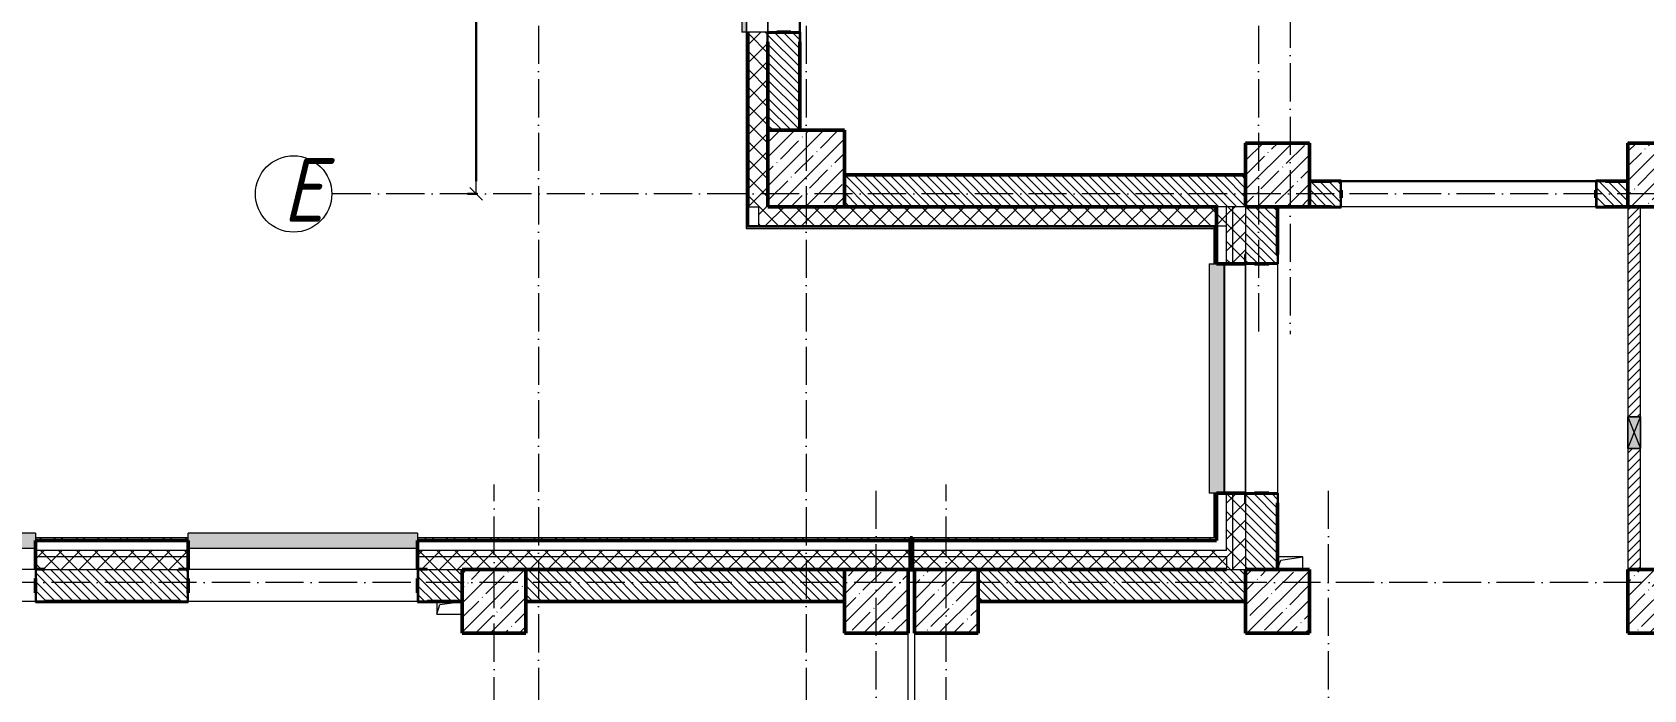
# Model space of a CAD drawing. Header units: millimetres. Extents: x -213536 to 1564669, y -45299 to 942238.
# Drawn here: x 609258 to 621908, y 580082 to 585245 of the extents above; entities that cross this region are included whole.
import ezdxf

# ---------------------------------------------------------------- set-up
doc = ezdxf.new("R2010")
doc.units = ezdxf.units.MM
doc.linetypes.add('50_200_ШТРИХ_1Т_ш5_п1_п1_', pattern=[700, 500, -100, 0, -100])
for name, color, linetype, lineweight in [('3.1) ЖБ окна 1.2 м', 102, 'Continuous', 30), ('8.1)', 2, 'Continuous', 50), ('8.2)', 3, 'Continuous', 50), ('8.3)', 5, 'Continuous', 50), ('8.4)', 6, 'Continuous', 50), ('A-____-____-DIMS', 7, 'Continuous', 9), ('A-DETL-GENF-OTLN', 7, 'Continuous', 9), ('A-FLOR-____-OTLN', 7, 'Continuous', 9), ('A-GENM-____-MCUT', 7, 'Continuous', 25), ('A-GENM-____-OTLN', 7, 'Continuous', 9), ('A-GENM-____-OTLN-1', 7, 'Continuous', 25), ('A-GLAZ-____-OTLN', 7, 'Continuous', 9), ('A-WALL-____-MCUT-2', 7, 'Continuous', 50), ('A-WALL-____-MCUT-3', 7, 'Continuous', 9), ('A-WALL-____-OTLN', 7, 'Continuous', 9), ('A-WALL-____-PATT-1', 7, 'Continuous', 9), ('A-WALL-FNSH-MCUT-1', 7, 'Continuous', 9), ('I-WALL-____-OTLN', 7, 'Continuous', 9), ('S-COLS-____-MCUT', 7, 'Continuous', 50), ('S-COLS-____-OTLN', 7, 'Continuous', 9), ('S-GRID-____-IDEN', 7, 'Continuous', 9), ('S-GRID-____-OTLN-1', 7, '50_200_ШТРИХ_1Т_ш5_п1_п1_', 9)]:
    doc.layers.add(name, color=color, linetype=linetype, lineweight=lineweight)
doc.layers.add('A-GLAZ-____-OTLN-1', color=7, linetype='Continuous', lineweight=9, true_color=0xc0c0c0)
doc.styles.add('ISOCPEUR_I', font='isocpeui.ttf', dxfattribs={"width": 0.9, "height": 2.5})
doc.styles.add('СПДС', font='isocpeur.ttf', dxfattribs={"width": 0.9})
doc.dimstyles.new('Размера А3', dxfattribs={"dimtxt": 200, "dimasz": 100, "dimexe": 70, "dimexo": 100, "dimgap": 20, "dimtad": 1, "dimdec": 0, "dimrnd": 10, "dimzin": 0, "dimdsep": 46, "dimtxsty": 'СПДС', "dimblk": 'ARROWHEAD_6', "dimcen": 1, "dimclrd": 256, "dimclre": 256, "dimclrt": 256, "dimazin": 0, "dimtfac": 1, "dimtdec": 0, "dimtmove": 2, "dimatfit": 3, "dimfxl": 1, "dimtolj": 1, "dimtzin": 0, "dimarcsym": 0})
pattern_1 = [(45, (544282.64, 571544.04), (-70.71068, 70.71068), []), (135, (544282.64, 571544.04), (-70.71068, -70.71068), [])]
pattern_2 = [(135, (544282.637, 571544.04), (-35.35534, -35.35534), [])]
pattern_3 = [(45, (544282.64, 571544.04), (-85.53659, 85.53659), []), (45, (544339.66, 571544.04), (-85.53659, 85.53659), [])]

# ---------------------------------------------------------------- blocks, each defined once
blk = doc.blocks.new('BSC_Колонна _Прямоугольная - 500х500-V18-АР1_План отверстий 2 этажа в осях 1-64_А-ГГ')
at = {"layer": 'S-COLS-____-OTLN'}
h = blk.add_hatch(dxfattribs=at)
h.set_pattern_fill('FP_47', color=256, style=0, pattern_type=2)
h.set_pattern_definition([(45, (-77750, -12581.04), (-114.04925, 114.04925), []), (45, (-77635.95, -12581.04), (-114.04925, 114.04925), [201.613, -40.323, 3.353, -36.97])])
h.paths.add_polyline_path([(-250, -250), (250, -250), (250, 250), (-250, 250)], flags=0)
at = {"layer": 'S-COLS-____-MCUT'}
for p, q in [((250, 250), (-250, 250)), ((-250, 250), (-250, -250)), ((250, -250), (250, 250)), ((-250, -250), (250, -250))]:
    blk.add_line(p, q, dxfattribs=at)
blk = doc.blocks.new('BSC_Колонна _Прямоугольная - 600х600-V79-АР1_План отверстий 2 этажа в осях 1-64_А-ГГ')
at = {"layer": 'S-COLS-____-OTLN'}
h = blk.add_hatch(dxfattribs=at)
h.set_pattern_fill('FP_108', color=256, style=0, pattern_type=2)
h.set_pattern_definition([(45, (-71050, -12631.04), (-114.04925, 114.04925), []), (45, (-70935.95, -12631.04), (-114.04925, 114.04925), [201.613, -40.323, 3.353, -36.97])])
h.paths.add_polyline_path([(-300, -300), (300, -300), (300, 300), (-300, 300)], flags=0)
at = {"layer": 'S-COLS-____-MCUT'}
for p, q in [((300, 300), (-300, 300)), ((-300, 300), (-300, -300)), ((300, -300), (300, 300)), ((-300, -300), (300, -300))]:
    blk.add_line(p, q, dxfattribs=at)
blk = doc.blocks.new('BSC_Колонна _Прямоугольная - 500х500-V98-АР1_План отверстий 2 этажа в осях 1-64_А-ГГ')
at = {"layer": 'S-COLS-____-OTLN'}
h = blk.add_hatch(dxfattribs=at)
h.set_pattern_fill('FP_127', color=256, style=0, pattern_type=2)
h.set_pattern_definition([(45, (-68600, -9231.04), (-114.04925, 114.04925), []), (45, (-68485.95, -9231.04), (-114.04925, 114.04925), [201.613, -40.323, 3.353, -36.97])])
h.paths.add_polyline_path([(-250, -250), (250, -250), (250, 250), (-250, 250)], flags=0)
at = {"layer": 'S-COLS-____-MCUT'}
for p, q in [((250, 250), (-250, 250)), ((-250, 250), (-250, -250)), ((250, -250), (250, 250)), ((-250, -250), (250, -250))]:
    blk.add_line(p, q, dxfattribs=at)
blk = doc.blocks.new('BSC_Колонна _Прямоугольная - 500х500-V114-АР1_План отверстий 2 этажа в осях 1-64_А-ГГ')
at = {"layer": 'S-COLS-____-OTLN'}
h = blk.add_hatch(dxfattribs=at)
h.set_pattern_fill('FP_143', color=256, style=0, pattern_type=2)
h.set_pattern_definition([(45, (-72150, -9231.04), (-114.04925, 114.04925), []), (45, (-72035.95, -9231.04), (-114.04925, 114.04925), [201.613, -40.323, 3.353, -36.97])])
h.paths.add_polyline_path([(-250, -250), (250, -250), (250, 250), (-250, 250)], flags=0)
at = {"layer": 'S-COLS-____-MCUT'}
for p, q in [((250, 250), (-250, 250)), ((-250, 250), (-250, -250)), ((250, -250), (250, 250)), ((-250, -250), (250, -250))]:
    blk.add_line(p, q, dxfattribs=at)
blk = doc.blocks.new('BSC_Колонна _Прямоугольная - 500х500-V115-АР1_План отверстий 2 этажа в осях 1-64_А-ГГ')
at = {"layer": 'S-COLS-____-OTLN'}
h = blk.add_hatch(dxfattribs=at)
h.set_pattern_fill('FP_144', color=256, style=0, pattern_type=2)
h.set_pattern_definition([(45, (-71600, -9231.04), (-114.04925, 114.04925), []), (45, (-71485.95, -9231.04), (-114.04925, 114.04925), [201.613, -40.323, 3.353, -36.97])])
h.paths.add_polyline_path([(-250, -250), (250, -250), (250, 250), (-250, 250)], flags=0)
at = {"layer": 'S-COLS-____-MCUT'}
for p, q in [((250, 250), (-250, 250)), ((-250, 250), (-250, -250)), ((250, -250), (250, 250)), ((-250, -250), (250, -250))]:
    blk.add_line(p, q, dxfattribs=at)
blk = doc.blocks.new('BSC_Колонна _Прямоугольная - 500х500-V135-АР1_План отверстий 2 этажа в осях 1-64_А-ГГ')
at = {"layer": 'S-COLS-____-OTLN'}
h = blk.add_hatch(dxfattribs=at)
h.set_pattern_fill('FP_165', color=256, style=0, pattern_type=2)
h.set_pattern_definition([(45, (-74750, -12581.04), (-114.04925, 114.04925), []), (45, (-74635.95, -12581.04), (-114.04925, 114.04925), [201.613, -40.323, 3.353, -36.97])])
h.paths.add_polyline_path([(-250, -250), (250, -250), (250, 250), (-250, 250), (-250, 195)], flags=0)
at = {"layer": 'S-COLS-____-MCUT'}
for p, q in [((250, 250), (-250, 250)), ((-250, 250), (-250, -250)), ((250, -250), (250, 250)), ((-250, -250), (250, -250))]:
    blk.add_line(p, q, dxfattribs=at)
blk = doc.blocks.new('BSC_Колонна _Прямоугольная - 500х500-V139-АР1_План отверстий 2 этажа в осях 1-64_А-ГГ')
at = {"layer": 'S-COLS-____-OTLN'}
h = blk.add_hatch(dxfattribs=at)
h.set_pattern_fill('FP_170', color=256, style=0, pattern_type=2)
h.set_pattern_definition([(45, (-77750, -9231.04), (-114.04925, 114.04925), []), (45, (-77635.95, -9231.04), (-114.04925, 114.04925), [201.613, -40.323, 3.353, -36.97])])
h.paths.add_polyline_path([(-250, -250), (250, -250), (250, 250), (-250, 250)], flags=0)
at = {"layer": 'S-COLS-____-MCUT'}
for p, q in [((250, 250), (-250, 250)), ((-250, 250), (-250, -250)), ((250, -250), (250, 250)), ((-250, -250), (250, -250))]:
    blk.add_line(p, q, dxfattribs=at)
blk = doc.blocks.new('BSC_Колонна _Прямоугольная - 500х500-V140-АР1_План отверстий 2 этажа в осях 1-64_А-ГГ')
at = {"layer": 'S-COLS-____-OTLN'}
h = blk.add_hatch(dxfattribs=at)
h.set_pattern_fill('FP_171', color=256, style=0, pattern_type=2)
h.set_pattern_definition([(45, (-74750, -9231.04), (-114.04925, 114.04925), []), (45, (-74635.95, -9231.04), (-114.04925, 114.04925), [201.613, -40.323, 3.353, -36.97])])
h.paths.add_polyline_path([(-250, -250), (250, -250), (250, 250), (-250, 250), (-250, 105)], flags=0)
at = {"layer": 'S-COLS-____-MCUT'}
for p, q in [((250, 250), (-250, 250)), ((-250, 250), (-250, -250)), ((250, -250), (250, 250)), ((-250, -250), (250, -250))]:
    blk.add_line(p, q, dxfattribs=at)
blk = doc.blocks.new('Фахверк_СКБ_Уголок - 250_2700-27497298-АР1_План отверстий 2 этажа в осях 1-64_А-ГГ')
at = {"layer": 'A-GENM-____-MCUT'}
for p, q in [((200, 181), (125, 181)), ((125, 181), (125, 106)), ((131, 106), (131, 175)), ((131, 175), (200, 175)), ((200, 175), (200, 181)), ((125, 106), (131, 106)), ((131, -6), (125, -6)), ((125, -6), (125, -81)), ((125, -81), (200, -81)), ((131, -75), (131, -6)), ((200, -75), (131, -75)), ((200, -81), (200, -75))]:
    blk.add_line(p, q, dxfattribs=at)
blk = doc.blocks.new('Фахверк_СКБ_Уголок - 200_3380-28509457-АР1_План отверстий 2 этажа в осях 1-64_А-ГГ')
at = {"layer": 'A-GENM-____-MCUT'}
for p, q in [((200, 156), (125, 156)), ((125, 156), (125, 81)), ((131, 81), (131, 150)), ((131, 150), (200, 150)), ((200, 150), (200, 156)), ((125, 81), (131, 81)), ((131, 19), (125, 19)), ((125, 19), (125, -56)), ((131, -50), (131, 19)), ((125, -56), (200, -56)), ((200, -50), (131, -50)), ((200, -56), (200, -50))]:
    blk.add_line(p, q, dxfattribs=at)
blk = doc.blocks.new('AR_Отверстие прямоугольное _в стене_ - AR_Отверстие прямоугольное _в стене__ВК-32404655-АР1_План отверстий 2 этажа в осях 1-64_А-ГГ')
at = {"layer": 'A-GLAZ-____-OTLN'}
blk.add_hatch(color=256, dxfattribs=at).paths.add_polyline_path([(125, 50), (-125, 50), (-125, -50), (125, -50)], flags=0)
at = {"layer": 'A-DETL-GENF-OTLN'}
for p, q in [((-125, -50), (-125, 50)), ((-125, 50), (125, 50)), ((125, 50), (-125, -50)), ((-125, 50), (125, -50)), ((125, 50), (-125, 50)), ((-125, 50), (-125, -50)), ((125, 50), (125, -50)), ((125, -50), (125, 50)), ((125, -50), (-125, -50)), ((-125, -50), (125, -50))]:
    blk.add_line(p, q, dxfattribs=at)
blk = doc.blocks.new('AR_Отверстие прямоугольное _в плите_ - AR_Отверстие прямоугольное _в плите_-V165-АР1_План отверстий 2 этажа в осях 1-64_А-ГГ')
at = {"layer": 'A-GENM-____-OTLN'}
for p, q in [((-100, 50), (-100, -50)), ((-100, -50), (-75, 25)), ((-75, 25), (100, 50)), ((-100, -50), (100, -50))]:
    blk.add_line(p, q, dxfattribs=at)
blk = doc.blocks.new('AR_Отверстие прямоугольное _в плите_ - AR_Отверстие прямоугольное _в плите_-30510712-АР1_План отверстий 2 этажа в осях 1-64_А-ГГ')
at = {"layer": 'A-GENM-____-OTLN'}
for p, q in [((100, 50), (-100, 50)), ((-100, -50), (-75, 25)), ((-75, 25), (100, 50)), ((100, -50), (100, 50))]:
    blk.add_line(p, q, dxfattribs=at)
blk = doc.blocks.new('Отлив_СКБ - Отлив витража_120_НВФ-31885689-АР1_План отверстий 2 этажа в осях 1-64_А-ГГ')
at = {"layer": 'A-GLAZ-____-OTLN-1'}
for points in [[(1800, 2), (1800, 120), (0, 120), (0, 2), (1103, 2)], [(1103, 0), (1800, 0), (1800, 2), (0, 2), (0, 0)]]:
    blk.add_hatch(color=256, dxfattribs=at).paths.add_polyline_path(points, flags=0)
at = {"layer": 'A-GLAZ-____-OTLN'}
for p, q in [((0, 83), (0, 120)), ((1800, 120), (0, 120)), ((0, 2), (1800, 2)), ((1800, 120), (1800, 83)), ((1800, 0), (0, 0))]:
    blk.add_line(p, q, dxfattribs=at)
blk = doc.blocks.new('Отлив_СКБ - Отлив витража_СФТК-31883956-АР1_План отверстий 2 этажа в осях 1-64_А-ГГ')
at = {"layer": 'A-GLAZ-____-OTLN-1'}
for points in [[(0, 3), (0, 2), (1700, 3), (1700, 37), (0, 37)], [(0, 2), (0, 0), (1700, 0), (1700, 2)]]:
    blk.add_hatch(color=256, dxfattribs=at).paths.add_polyline_path(points, flags=0)
at = {"layer": 'A-GLAZ-____-OTLN'}
for p, q in [((0, 3), (0, 37)), ((1700, 37), (0, 37)), ((0, 2), (1700, 2)), ((1700, 37), (1700, 3)), ((1700, 0), (0, 0))]:
    blk.add_line(p, q, dxfattribs=at)
blk = doc.blocks.new('Стены 6 - Стены 4-31195849-АР1_План отверстий 2 этажа в осях 1-64_А-ГГ')
at = {"layer": 'A-WALL-____-MCUT-2'}
for p, q in [((-1799, 41030), (-1799, 41010)), ((-1549, 41030), (-1799, 41030)), ((-1799, 41010), (-1549, 41010)), ((-1549, 41010), (-1549, 41030))]:
    blk.add_line(p, q, dxfattribs=at)
blk = doc.blocks.new('Ось сетки - Круг_Ø6_00__ISO-2_5_0_9K_-25732049-АР1_План отверстий 2 этажа в осях 1-64_А-ГГ')
at = {"layer": 'S-GRID-____-IDEN'}
blk.add_circle((0, 0), 3, dxfattribs=at)
blk = doc.blocks.new('ARROWHEAD_6')
at = {"color": 0, "linetype": 'Continuous'}
for p, q in [((0, 0), (-1, 0)), ((-0.5, -0.5), (0.5, 0.5))]:
    blk.add_line(p, q, dxfattribs=at)
blk = doc.blocks.new('*D5503')
at = {"layer": 'A-____-____-DIMS', "lineweight": -2, "transparency": 16777216}
for p, q in [((52875, 475347), (52799, 475347)), ((52869, 475247), (52869, 471547)), ((52875, 471447), (52799, 471447))]:
    blk.add_line(p, q, dxfattribs=at)
at = {"layer": 'Defpoints', "color": 0, "lineweight": 30, "transparency": 16777216}
for p in [(52975, 475347), (52869, 471447), (52975, 471447)]:
    blk.add_point(p, dxfattribs=at)
at = {"layer": 'A-____-____-DIMS', "lineweight": -2, "transparency": 16777216, "xscale": 100, "yscale": 100, "zscale": 100}
for p, rotation in [((52869, 475347), 90), ((52869, 471447), 270)]:
    blk.add_blockref('ARROWHEAD_6', p, dxfattribs=dict(at, rotation=rotation))
at = {"layer": 'A-____-____-DIMS', "transparency": 16777216, "insert": (52649, 473397), "char_height": 400, "attachment_point": 5, "rotation": 90, "style": 'СПДС'}
blk.add_mtext('\\A1;3900', dxfattribs=at)
blk = doc.blocks.new('2этаж')
at = {"layer": 'S-GRID-____-OTLN-1', "color": 251, "ltscale": 0.6, "true_color": 0x636466}
for p, q in [((53358.3, 508896.9), (53358.3, 454533.3)), ((55458.3, 508896.9), (55458.3, 454750.2)), ((59008.3, 508896.9), (59008.3, 470347)), ((59258.3, 508602.1), (59258.3, 470347)), ((74727.1, 471447), (51735.1, 471447)), ((53008.3, 454750.2), (53008.3, 469166.5)), ((56008.3, 454533.3), (56008.3, 469166.5)), ((56558.3, 454750.2), (56558.3, 469166.5)), ((59558.3, 454533.3), (59558.3, 469166.5)), ((88482.7, 468397), (-20037.2, 468397))]:
    blk.add_line(p, q, dxfattribs=at)
at = {"layer": 'S-GRID-____-IDEN', "insert": (51346.7, 471728.9), "char_height": 500, "width": 202.025, "attachment_point": 1, "style": 'ISOCPEUR_I'}
blk.add_mtext('\\fISOCPEUR|b0|i1|c204|p34|;\\W.9;Е', dxfattribs=at)
at = {"layer": 'A-____-____-DIMS'}
dim = blk.add_linear_dim(base=(52868.7, 471447), p1=(52974.8, 475347), p2=(52974.8, 471447), angle=90, dimstyle='Размера А3', override={"dimtxt": 400}, dxfattribs=at)
dim.commit()
dim.dimension.update_dxf_attribs({"geometry": '*D5503', "text_midpoint": (52648.7, 473397)})

msp = doc.modelspace()

# ---------------------------------------------------------------- hatches: boundary and pattern name
at = {"layer": 'A-WALL-____-PATT-1'}
h = msp.add_hatch(dxfattribs=at)
h.set_pattern_fill('FP_1', color=256, style=0, pattern_type=2)
h.set_pattern_definition(pattern_1)
h.paths.add_polyline_path([(614882.6, 583875.1), (615032.6, 583875.1), (615032.6, 585170.1), (615026.6, 585170.1), (615026.6, 585245.1), (614882.6, 585245.1)], flags=0)
h.paths.add_polyline_path([(615026.6, 586945.1), (615026.6, 587020.1), (615032.6, 587020.1), (615032.6, 587810.1), (615026.6, 587810.1), (615026.6, 587885.1), (614882.6, 587885.1), (614882.6, 586945.1), (614967.5, 586945.1)], flags=0)
h.paths.add_polyline_path([(614967.5, 589585.1), (615026.6, 589585.1), (615026.6, 589660.1), (615032.6, 589660.1), (615032.6, 591050.1), (615026.6, 591050.1), (615026.6, 591125.1), (614882.6, 591125.1), (614882.6, 589585.1)], flags=0)
h.paths.add_polyline_path([(615026.6, 592825.1), (615026.6, 592900.1), (615032.6, 592900.1), (615032.6, 593690.1), (615026.6, 593690.1), (615026.6, 593765.1), (614882.6, 593765.1), (614882.6, 592825.1), (614967.5, 592825.1)], flags=0)
h.paths.add_polyline_path([(614967.5, 595465.1), (615026.6, 595465.1), (615026.6, 595540.1), (615032.6, 595540.1), (615032.6, 596930.1), (615026.6, 596930.1), (615026.6, 597005.1), (614882.6, 597005.1), (614882.6, 595465.1)], flags=0)
h.paths.add_polyline_path([(614967.5, 598705.1), (615026.6, 598705.1), (615026.6, 598780.1), (615032.6, 598780.1), (615032.6, 599570.1), (615026.6, 599570.1), (615026.6, 599645.1), (614882.6, 599645.1), (614882.6, 598705.1)], flags=0)
h.paths.add_polyline_path([(615026.6, 601345.1), (615026.6, 601420.1), (615032.6, 601420.1), (615032.6, 602810.1), (615026.6, 602810.1), (615026.6, 602885.1), (614882.6, 602885.1), (614882.6, 601345.1), (614967.5, 601345.1)], flags=0)
h.paths.add_polyline_path([(615026.6, 604585.1), (615026.6, 604660.1), (615032.6, 604660.1), (615032.6, 605450.1), (615026.6, 605450.1), (615026.6, 605525.1), (614882.6, 605525.1), (614882.6, 604585.1), (614967.5, 604585.1)], flags=0)
h.paths.add_polyline_path([(614967.5, 607225.1), (615026.6, 607225.1), (615026.6, 607300.1), (615032.6, 607300.1), (615032.6, 608690.1), (615026.6, 608690.1), (615026.6, 608765.1), (614882.6, 608765.1), (614882.6, 607225.1)], flags=0)
h.paths.add_polyline_path([(614967.5, 610465.1), (615026.6, 610465.1), (615026.6, 610540.1), (615032.6, 610540.1), (615032.6, 611330.1), (615026.6, 611330.1), (615026.6, 611405.1), (614882.6, 611405.1), (614882.6, 610465.1)], flags=0)
h.paths.add_polyline_path([(615026.6, 613105.1), (615026.6, 613180.1), (615032.6, 613180.1), (615032.6, 614625.1), (614882.6, 614625.1), (614882.6, 613105.1), (614967.5, 613105.1)], flags=0)
h = msp.add_hatch(dxfattribs=at)
h.set_pattern_fill('FP_6', color=256, style=0, pattern_type=2)
h.set_pattern_definition(pattern_2)
h.paths.add_polyline_path([(615101.6, 584475.1), (615282.6, 584475.1), (615282.6, 585239.1), (615213.6, 585239.1), (615213.6, 585245.1), (615101.6, 585245.1), (615101.6, 585239.1), (615032.6, 585239.1), (615032.6, 584475.1)], flags=0)
h.paths.add_polyline_path([(615101.6, 586945.1), (615213.6, 586945.1), (615213.6, 586951.1), (615282.6, 586951.1), (615282.6, 587879.1), (615213.6, 587879.1), (615213.6, 587885.1), (615101.6, 587885.1), (615101.6, 587879.1), (615032.6, 587879.1), (615032.6, 586951.1), (615101.6, 586951.1)], flags=0)
h.paths.add_polyline_path([(615213.6, 589585.1), (615213.6, 589591.1), (615282.6, 589591.1), (615282.6, 589925.1), (615032.6, 589925.1), (615032.6, 589591.1), (615101.6, 589591.1), (615101.6, 589585.1)], flags=0)
h = msp.add_hatch(dxfattribs=at)
h.set_pattern_fill('FP_6', color=256, style=0, pattern_type=2)
h.set_pattern_definition(pattern_2)
h.paths.add_polyline_path([(618782.6, 583875.1), (618782.6, 584125.1), (615632.6, 584125.1), (615632.6, 583875.1), (618682.6, 583875.1)], flags=0)
h = msp.add_hatch(dxfattribs=at)
h.set_pattern_fill('FP_6', color=256, style=0, pattern_type=2)
h.set_pattern_definition(pattern_2)
h.paths.add_polyline_path([(621538.6, 583875.1), (621782.6, 583875.1), (621782.6, 584075.1), (621538.6, 584075.1), (621538.6, 584006.1), (621532.6, 584006.1), (621532.6, 583944.1), (621538.6, 583944.1), (621538.6, 583879.9)], flags=0)
h.paths.add_polyline_path([(619282.6, 583875.1), (619526.6, 583875.1), (619526.6, 583944.1), (619532.6, 583944.1), (619532.6, 584006.1), (619526.6, 584006.1), (619526.6, 584075.1), (619282.6, 584075.1)], flags=0)
h = msp.add_hatch(dxfattribs=at)
h.set_pattern_fill('FP_1', color=256, style=0, pattern_type=2)
h.set_pattern_definition(pattern_1)
h.paths.add_polyline_path([(618632.6, 583725.1), (618632.6, 583875.1), (614957.6, 583875.1), (614957.6, 583725.1), (618502.4, 583725.1)], flags=0)
h = msp.add_hatch(dxfattribs=at)
h.set_pattern_fill('FP_1', color=256, style=0, pattern_type=2)
h.set_pattern_definition(pattern_1)
h.paths.add_polyline_path([(618682.6, 581025.1), (618682.6, 581625.1), (618632.6, 581625.1), (618632.6, 581025.1)], flags=0)
h.paths.add_polyline_path([(618682.6, 583425.1), (618682.6, 583875.1), (618632.6, 583875.1), (618632.6, 583425.1)], flags=0)
h = msp.add_hatch(dxfattribs=at)
h.set_pattern_fill('FP_1', color=256, style=0, pattern_type=2)
h.set_pattern_definition(pattern_1)
h.paths.add_polyline_path([(618731, 581025.1), (618782.6, 581025.1), (618782.6, 581550.1), (618776.6, 581550.1), (618776.6, 581625.1), (618682.6, 581625.1), (618682.6, 581025.1)], flags=0)
h.paths.add_polyline_path([(618682.6, 583425.1), (618776.6, 583425.1), (618776.6, 583500.1), (618782.6, 583500.1), (618782.6, 583875.1), (618682.6, 583875.1), (618682.6, 583459.9)], flags=0)
h = msp.add_hatch(dxfattribs=at)
h.set_pattern_fill('FP_6', color=256, style=0, pattern_type=2)
h.set_pattern_definition(pattern_2)
h.paths.add_polyline_path([(618963.6, 581025.1), (619032.6, 581025.1), (619032.6, 581619.1), (618963.6, 581619.1), (618963.6, 581625.1), (618851.6, 581625.1), (618851.6, 581619.1), (618782.6, 581619.1), (618782.6, 581025.1), (618944.3, 581025.1)], flags=0)
h.paths.add_polyline_path([(618963.6, 583425.1), (618963.6, 583431.1), (619032.6, 583431.1), (619032.6, 583875.1), (618782.6, 583875.1), (618782.6, 583431.1), (618851.6, 583431.1), (618851.6, 583425.1)], flags=0)
h = msp.add_hatch(dxfattribs=at)
h.set_pattern_fill('FP_5', color=256, style=0, pattern_type=2)
h.set_pattern_definition([(45, (544282.637, 571544.04), (-35.35534, 35.35534), [])])
h.paths.add_polyline_path([(621882.6, 581025.1), (621882.6, 581975.1), (621782.6, 581975.1), (621782.6, 581025.1)], flags=0)
h.paths.add_polyline_path([(621782.6, 582225.1), (621882.6, 582225.1), (621882.6, 583875.1), (621782.6, 583875.1), (621782.6, 582599.9)], flags=0)
h = msp.add_hatch(dxfattribs=at)
h.set_pattern_fill('FP_3', color=256, style=0, pattern_type=2)
h.set_pattern_definition(pattern_3)
h.paths.add_polyline_path([(618552.6, 581255.1), (618552.6, 581625.1), (618532.6, 581625.1), (618532.6, 581255.1)], flags=0)
h.paths.add_polyline_path([(618532.6, 583425.1), (618552.6, 583425.1), (618552.6, 583705.1), (618532.6, 583705.1), (618532.6, 583459.9)], flags=0)
h = msp.add_hatch(dxfattribs=at)
h.set_pattern_fill('FP_3', color=256, style=0, pattern_type=2)
h.set_pattern_definition(pattern_3)
h.paths.add_polyline_path([(616147.6, 581255.1), (616147.6, 581275.1), (612282.6, 581275.1), (612282.6, 581255.1), (614967.5, 581255.1)], flags=0)
h.paths.add_polyline_path([(610482.6, 581255.1), (610482.6, 581275.1), (609282.6, 581275.1), (609282.6, 581255.1), (609665.1, 581255.1)], flags=0)
h.paths.add_polyline_path([(607482.6, 581255.1), (607482.6, 581275.1), (606282.6, 581275.1), (606282.6, 581255.1), (607013.9, 581255.1)], flags=0)
h.paths.add_polyline_path([(603479, 581255.1), (604482.6, 581255.1), (604482.6, 581275.1), (603282.6, 581275.1), (603282.6, 581255.1)], flags=0)
h.paths.add_polyline_path([(600827.8, 581255.1), (601482.6, 581255.1), (601482.6, 581275.1), (600282.6, 581275.1), (600282.6, 581255.1)], flags=0)
h.paths.add_polyline_path([(598482.6, 581255.1), (598482.6, 581275.1), (597282.6, 581275.1), (597282.6, 581255.1), (597292.9, 581255.1)], flags=0)
h.paths.add_polyline_path([(595482.6, 581255.1), (595482.6, 581275.1), (594282.6, 581275.1), (594282.6, 581255.1), (594641.7, 581255.1)], flags=0)
h.paths.add_polyline_path([(589482.6, 581255.1), (589482.6, 581275.1), (588282.6, 581275.1), (588282.6, 581255.1), (588455.6, 581255.1)], flags=0)
h.paths.add_polyline_path([(591282.6, 581255.1), (592482.6, 581255.1), (592482.6, 581275.1), (591282.6, 581275.1)], flags=0)
h.paths.add_polyline_path([(585282.6, 581255.1), (586482.6, 581255.1), (586482.6, 581275.1), (585282.6, 581275.1)], flags=0)
h.paths.add_polyline_path([(582617.6, 581255.1), (583482.6, 581255.1), (583482.6, 581275.1), (582617.6, 581275.1)], flags=0)
h = msp.add_hatch(dxfattribs=at)
h.set_pattern_fill('FP_3', color=256, style=0, pattern_type=2)
h.set_pattern_definition(pattern_3)
h.paths.add_polyline_path([(618532.6, 581255.1), (618532.6, 581275.1), (616167.6, 581275.1), (616167.6, 581255.1), (618502.4, 581255.1)], flags=0)
h = msp.add_hatch(dxfattribs=at)
h.set_pattern_fill('FP_1', color=256, style=0, pattern_type=2)
h.set_pattern_definition(pattern_1)
h.paths.add_polyline_path([(618632.6, 581125.1), (618632.6, 581175.1), (612282.6, 581175.1), (612282.6, 581125.1), (618502.4, 581125.1)], flags=0)
h.paths.add_polyline_path([(609665.1, 581125.1), (610482.6, 581125.1), (610482.6, 581175.1), (609282.6, 581175.1), (609282.6, 581125.1)], flags=0)
h.paths.add_polyline_path([(607482.6, 581125.1), (607482.6, 581175.1), (606282.6, 581175.1), (606282.6, 581125.1), (607013.9, 581125.1)], flags=0)
h.paths.add_polyline_path([(604482.6, 581125.1), (604482.6, 581175.1), (603282.6, 581175.1), (603282.6, 581125.1), (604362.7, 581125.1)], flags=0)
h.paths.add_polyline_path([(601482.6, 581125.1), (601482.6, 581175.1), (600282.6, 581175.1), (600282.6, 581125.1), (600827.8, 581125.1)], flags=0)
h.paths.add_polyline_path([(597282.6, 581125.1), (598482.6, 581125.1), (598482.6, 581175.1), (597282.6, 581175.1)], flags=0)
h.paths.add_polyline_path([(594282.6, 581125.1), (595482.6, 581125.1), (595482.6, 581175.1), (594282.6, 581175.1)], flags=0)
h.paths.add_polyline_path([(591990.5, 581125.1), (592482.6, 581125.1), (592482.6, 581175.1), (591282.6, 581175.1), (591282.6, 581125.1)], flags=0)
h.paths.add_polyline_path([(589482.6, 581125.1), (589482.6, 581175.1), (588282.6, 581175.1), (588282.6, 581125.1), (588455.6, 581125.1)], flags=0)
h.paths.add_polyline_path([(586482.6, 581125.1), (586482.6, 581175.1), (585282.6, 581175.1), (585282.6, 581125.1), (585804.4, 581125.1)], flags=0)
h.paths.add_polyline_path([(582082.6, 581125.1), (583482.6, 581125.1), (583482.6, 581175.1), (582082.6, 581175.1)], flags=0)
h.paths.add_polyline_path([(580282.6, 581125.1), (580282.6, 581175.1), (579082.6, 581175.1), (579082.6, 581125.1), (579618.2, 581125.1)], flags=0)
h.paths.add_polyline_path([(571282.6, 581125.1), (571282.6, 581175.1), (568112.6, 581175.1), (568112.6, 581125.1), (569013.4, 581125.1)], flags=0)
h = msp.add_hatch(dxfattribs=at)
h.set_pattern_fill('FP_1', color=256, style=0, pattern_type=2)
h.set_pattern_definition(pattern_1)
h.paths.add_polyline_path([(618632.6, 581025.1), (618632.6, 581125.1), (612282.6, 581125.1), (612282.6, 581031.1), (612357.6, 581031.1), (612357.6, 581025.1), (618502.4, 581025.1)], flags=0)
h.paths.add_polyline_path([(609665.1, 581025.1), (610407.6, 581025.1), (610407.6, 581031.1), (610482.6, 581031.1), (610482.6, 581125.1), (609282.6, 581125.1), (609282.6, 581031.1), (609357.6, 581031.1), (609357.6, 581025.1)], flags=0)
h.paths.add_polyline_path([(607407.6, 581025.1), (607407.6, 581031.1), (607482.6, 581031.1), (607482.6, 581125.1), (606282.6, 581125.1), (606282.6, 581031.1), (606357.6, 581031.1), (606357.6, 581025.1), (607132.6, 581025.1)], flags=0)
h.paths.add_polyline_path([(603632.6, 581025.1), (604407.6, 581025.1), (604407.6, 581031.1), (604482.6, 581031.1), (604482.6, 581125.1), (603282.6, 581125.1), (603282.6, 581031.1), (603357.6, 581031.1), (603357.6, 581025.1), (603479, 581025.1)], flags=0)
h.paths.add_polyline_path([(600827.8, 581025.1), (601407.6, 581025.1), (601407.6, 581031.1), (601482.6, 581031.1), (601482.6, 581125.1), (600282.6, 581125.1), (600282.6, 581031.1), (600357.6, 581031.1), (600357.6, 581025.1)], flags=0)
h.paths.add_polyline_path([(598132.6, 581025.1), (598407.6, 581025.1), (598407.6, 581031.1), (598482.6, 581031.1), (598482.6, 581125.1), (597282.6, 581125.1), (597282.6, 581031.1), (597357.6, 581031.1), (597357.6, 581025.1), (597632.6, 581025.1)], flags=0)
h.paths.add_polyline_path([(595132.6, 581025.1), (595407.6, 581025.1), (595407.6, 581031.1), (595482.6, 581031.1), (595482.6, 581125.1), (594282.6, 581125.1), (594282.6, 581031.1), (594357.6, 581031.1), (594357.6, 581025.1), (594641.7, 581025.1)], flags=0)
h.paths.add_polyline_path([(592407.6, 581025.1), (592407.6, 581031.1), (592482.6, 581031.1), (592482.6, 581125.1), (591282.6, 581125.1), (591282.6, 581031.1), (591357.6, 581031.1), (591357.6, 581025.1), (591990.5, 581025.1)], flags=0)
h.paths.add_polyline_path([(589407.6, 581025.1), (589407.6, 581031.1), (589482.6, 581031.1), (589482.6, 581125.1), (588282.6, 581125.1), (588282.6, 581031.1), (588357.6, 581031.1), (588357.6, 581025.1), (589132.6, 581025.1)], flags=0)
h.paths.add_polyline_path([(585357.6, 581025.1), (586407.6, 581025.1), (586407.6, 581031.1), (586482.6, 581031.1), (586482.6, 581125.1), (585282.6, 581125.1), (585282.6, 581031.1), (585357.6, 581031.1)], flags=0)
h.paths.add_polyline_path([(583132.6, 581025.1), (583407.6, 581025.1), (583407.6, 581031.1), (583482.6, 581031.1), (583482.6, 581125.1), (582082.6, 581125.1), (582082.6, 581025.1), (582582.6, 581025.1)], flags=0)
h.paths.add_polyline_path([(579618.2, 581025.1), (580207.6, 581025.1), (580207.6, 581031.1), (580282.6, 581031.1), (580282.6, 581125.1), (579082.6, 581125.1), (579082.6, 581025.1), (579582.6, 581025.1)], flags=0)
h.paths.add_polyline_path([(571207.6, 581025.1), (571207.6, 581031.1), (571282.6, 581031.1), (571282.6, 581125.1), (568112.6, 581125.1), (568112.6, 581025.1), (570582.6, 581025.1)], flags=0)
h = msp.add_hatch(dxfattribs=at)
h.set_pattern_fill('FP_6', color=256, style=0, pattern_type=2)
h.set_pattern_definition(pattern_2)
h.paths.add_polyline_path([(612288.6, 580775.1), (612632.6, 580775.1), (612632.6, 581025.1), (612288.6, 581025.1), (612288.6, 580956.1), (612282.6, 580956.1), (612282.6, 580844.1), (612288.6, 580844.1), (612288.6, 580779.4)], flags=0)
h.paths.add_polyline_path([(610407.6, 580775.1), (610476.6, 580775.1), (610476.6, 580844.1), (610482.6, 580844.1), (610482.6, 580956.1), (610476.6, 580956.1), (610476.6, 581025.1), (609288.6, 581025.1), (609288.6, 580956.1), (609282.6, 580956.1), (609282.6, 580844.1), (609288.6, 580844.1), (609288.6, 580775.1), (609665.1, 580775.1)], flags=0)
h.paths.add_polyline_path([(607407.6, 580775.1), (607476.6, 580775.1), (607476.6, 580844.1), (607482.6, 580844.1), (607482.6, 580956.1), (607476.6, 580956.1), (607476.6, 581025.1), (607132.6, 581025.1), (607132.6, 580775.1)], flags=0)
h = msp.add_hatch(dxfattribs=at)
h.set_pattern_fill('FP_6', color=256, style=0, pattern_type=2)
h.set_pattern_definition(pattern_2)
h.paths.add_polyline_path([(615632.6, 580775.1), (615632.6, 581025.1), (613132.6, 581025.1), (613132.6, 580775.1), (614967.5, 580775.1)], flags=0)
h = msp.add_hatch(dxfattribs=at)
h.set_pattern_fill('FP_6', color=256, style=0, pattern_type=2)
h.set_pattern_definition(pattern_2)
h.paths.add_polyline_path([(616682.6, 580775.1), (618782.6, 580775.1), (618782.6, 581025.1), (616682.6, 581025.1)], flags=0)

# ---------------------------------------------------------------- linework, layer by layer
at = {"layer": '8.1)', "lineweight": 30}
msp.add_lwpolyline([(622282.6, 584375.1), (621782.6, 584375.1), (621782.6, 584075.1), (619282.6, 584075.1), (619282.6, 584375.1), (618782.6, 584375.1), (618782.6, 584125.1), (615632.6, 584125.1), (615632.6, 584475.1), (615282.6, 584475.1), (615282.6, 589925.1), (615632.6, 589925.1), (615632.6, 590525.1), (615282.6, 590525.1), (615282.6, 595925.1)], dxfattribs=at)
at = {"layer": '8.2)', "lineweight": 30}
for points in [[(615632.6, 584125.1), (615632.6, 584475.1), (615282.6, 584475.1), (615282.6, 589925.1), (615632.6, 589925.1), (615632.6, 590525.1), (615282.6, 590525.1), (615282.6, 595925.1), (615632.6, 595925.1), (615632.6, 596525.1), (615282.6, 596525.1), (615282.6, 601925.1), (615632.6, 601925.1), (615632.6, 602525.1), (615282.6, 602525.1), (615282.6, 607925.1), (615632.6, 607925.1), (615632.6, 608525.1), (615282.6, 608525.1), (615282.6, 613875.1), (615632.6, 613875.1), (615632.6, 614225.1)], [(619282.6, 584075.1), (619282.6, 584375.1), (618782.6, 584375.1), (618782.6, 584125.1)], [(622282.6, 584075.1), (622282.6, 584375.1), (621782.6, 584375.1), (621782.6, 584075.1)]]:
    msp.add_lwpolyline(points, dxfattribs=at)
at = {"layer": '8.3)', "lineweight": 30}
for p, q in [((615282.6, 584475.1), (615282.6, 585124.6)), ((618782.6, 584125.1), (615632.6, 584125.1)), ((621782.6, 584075.1), (619282.6, 584075.1))]:
    msp.add_line(p, q, dxfattribs=at)
at = {"layer": '8.4)', "lineweight": 30}
msp.add_lwpolyline([(622282.6, 584375.1), (621782.6, 584375.1), (621782.6, 584075.1), (619282.6, 584075.1), (619282.6, 584375.1), (618782.6, 584375.1), (618782.6, 584125.1), (615632.6, 584125.1), (615632.6, 584475.1), (615282.6, 584475.1), (615282.6, 589925.1), (615632.6, 589925.1), (615632.6, 590525.1), (615282.6, 590525.1), (615282.6, 595925.1)], dxfattribs=at)
at = {"layer": 'A-FLOR-____-OTLN'}
for p, q in [((616132.6, 577625.1), (616132.6, 580525.1)), ((616182.6, 580525.1), (616182.6, 577625.1))]:
    msp.add_line(p, q, dxfattribs=at)
at = {"layer": 'A-WALL-____-MCUT-2'}
for p, q in [((615213.6, 585245.1), (615101.6, 585245.1)), ((615032.6, 584475.1), (615032.6, 585170.1)), ((615032.6, 585170.1), (615032.6, 584475.1)), ((615282.6, 584475.1), (615282.6, 585170.1)), ((618782.6, 584125.1), (615632.6, 584125.1)), ((619457.6, 584075.1), (619282.6, 584075.1)), ((621782.6, 584075.1), (621607.6, 584075.1)), ((619532.6, 583944.1), (619532.6, 584006.1)), ((621532.6, 584006.1), (621532.6, 583944.1)), ((615632.6, 583875.1), (618552.6, 583875.1)), ((618552.6, 583425.1), (618552.6, 583875.1)), ((619032.6, 583500.1), (619032.6, 583875.1)), ((619282.6, 583875.1), (619457.6, 583875.1)), ((621607.6, 583875.1), (621782.6, 583875.1)), ((618552.6, 583425.1), (618776.6, 583425.1)), ((618851.6, 583425.1), (618963.6, 583425.1)), ((618552.6, 581255.1), (618552.6, 581625.1)), ((618776.6, 581625.1), (618552.6, 581625.1)), ((618963.6, 581625.1), (618851.6, 581625.1)), ((619032.6, 581025.1), (619032.6, 581550.1)), ((610482.6, 581255.1), (609282.6, 581255.1)), ((609282.6, 581255.1), (609282.6, 581031.1)), ((610482.6, 581031.1), (610482.6, 581255.1)), ((618552.6, 581255.1), (612282.6, 581255.1)), ((612282.6, 581255.1), (612282.6, 581031.1)), ((613132.6, 581025.1), (613132.6, 581025.1)), ((615632.6, 581025.1), (613132.6, 581025.1)), ((616132.6, 581025.1), (616182.6, 581025.1)), ((616682.6, 581025.1), (618632.6, 581025.1)), ((609282.6, 580956.1), (609282.6, 580844.1)), ((610482.6, 580844.1), (610482.6, 580956.1)), ((612282.6, 580956.1), (612282.6, 580844.1)), ((609357.6, 580775.1), (610407.6, 580775.1)), ((612357.6, 580775.1), (612632.6, 580775.1)), ((613132.6, 580775.1), (615632.6, 580775.1)), ((616682.6, 580775.1), (618782.6, 580775.1))]:
    msp.add_line(p, q, dxfattribs=at)
at = {"layer": 'A-WALL-____-MCUT-3'}
for p, q in [((614870.6, 585245.1), (614870.6, 583713.1)), ((614875.6, 585245.1), (614875.6, 583718.1)), ((615026.6, 585245.1), (614882.6, 585245.1)), ((614882.6, 585245.1), (614882.6, 583875.1)), ((614882.6, 583875.1), (614957.6, 583875.1)), ((614957.6, 583875.1), (614957.6, 583725.1)), ((618782.6, 583875.1), (618552.6, 583875.1)), ((618632.6, 583425.1), (618632.6, 583875.1)), ((618682.6, 583425.1), (618682.6, 583875.1)), ((618782.6, 583875.1), (618782.6, 583500.1)), ((618552.6, 583713.1), (614870.6, 583713.1)), ((618552.6, 583718.1), (614875.6, 583718.1)), ((618552.6, 583705.1), (618532.6, 583705.1)), ((618552.6, 583725.1), (618632.6, 583725.1)), ((618632.6, 581175.1), (618632.6, 581625.1)), ((618682.6, 581025.1), (618682.6, 581625.1)), ((618782.6, 581550.1), (618782.6, 581025.1)), ((610482.6, 581175.1), (609282.6, 581175.1)), ((618632.6, 581175.1), (612282.6, 581175.1)), ((610482.6, 581125.1), (609282.6, 581125.1)), ((609357.6, 581025.1), (610407.6, 581025.1)), ((618632.6, 581125.1), (612282.6, 581125.1)), ((612357.6, 581025.1), (612632.6, 581025.1)), ((618632.6, 581125.1), (618632.6, 581025.1)), ((618632.6, 581025.1), (618782.6, 581025.1))]:
    msp.add_line(p, q, dxfattribs=at)
at = {"layer": 'A-WALL-____-OTLN'}
for p, q in [((615032.6, 586945.1), (615032.6, 585245.1)), ((615032.6, 585245.1), (615032.6, 586945.1)), ((615282.6, 586945.1), (615282.6, 585245.1)), ((618782.6, 583425.1), (618782.6, 581625.1)), ((618782.6, 581625.1), (618782.6, 583425.1)), ((619032.6, 583425.1), (619032.6, 581625.1)), ((609282.6, 581025.1), (607482.6, 581025.1)), ((612282.6, 581025.1), (610482.6, 581025.1)), ((609282.6, 580775.1), (607482.6, 580775.1)), ((612282.6, 580775.1), (610482.6, 580775.1))]:
    msp.add_line(p, q, dxfattribs=at)
at = {"layer": 'A-WALL-FNSH-MCUT-1'}
for p, q in [((614882.6, 585245.1), (614862.6, 585245.1)), ((614862.6, 585245.1), (614862.6, 583705.1)), ((614882.6, 583725.1), (614882.6, 583875.1)), ((621782.6, 583875.1), (621782.6, 582225.1)), ((621882.6, 582225.1), (621882.6, 583875.1)), ((614862.6, 583705.1), (618532.6, 583705.1)), ((618552.6, 583725.1), (614882.6, 583725.1)), ((618532.6, 583705.1), (618532.6, 583425.1)), ((618532.6, 583425.1), (618552.6, 583425.1)), ((621782.6, 581975.1), (621782.6, 581025.1)), ((621882.6, 581025.1), (621882.6, 581975.1)), ((618532.6, 581625.1), (618532.6, 581275.1)), ((618552.6, 581625.1), (618532.6, 581625.1)), ((610482.6, 581275.1), (609282.6, 581275.1)), ((609282.6, 581275.1), (609282.6, 581255.1)), ((610482.6, 581255.1), (610482.6, 581275.1)), ((616147.6, 581275.1), (612282.6, 581275.1)), ((612282.6, 581275.1), (612282.6, 581255.1)), ((616147.6, 581255.1), (616147.6, 581275.1)), ((618532.6, 581275.1), (616167.6, 581275.1)), ((616167.6, 581275.1), (616167.6, 581255.1)), ((609282.6, 581255.1), (609282.6, 581255.1)), ((612282.6, 581255.1), (612282.6, 581255.1))]:
    msp.add_line(p, q, dxfattribs=at)
at = {"layer": 'I-WALL-____-OTLN'}
for p, q in [((619532.6, 584075.1), (621532.6, 584075.1)), ((621532.6, 583875.1), (619532.6, 583875.1))]:
    msp.add_line(p, q, dxfattribs=at)

# ---------------------------------------------------------------- block references
at = {"layer": '3.1) ЖБ окна 1.2 м'}
msp.add_blockref('2этаж', (559874.3, 112528.1), dxfattribs=at)
at = {"layer": 'A-GENM-____-OTLN'}
for name, p in [('AR_Отверстие прямоугольное _в плите_ - AR_Отверстие прямоугольное _в плите_-30510712-АР1_План отверстий 2 этажа в осях 1-64_А-ГГ', (619132.6, 581075.1)), ('AR_Отверстие прямоугольное _в плите_ - AR_Отверстие прямоугольное _в плите_-V165-АР1_План отверстий 2 этажа в осях 1-64_А-ГГ', (612532.6, 580725.1))]:
    msp.add_blockref(name, p, dxfattribs=at)
at = {"layer": 'A-GENM-____-OTLN-1'}
for name, p, rotation in [('Фахверк_СКБ_Уголок - 250_2700-27497298-АР1_План отверстий 2 этажа в осях 1-64_А-ГГ', (615107.6, 585370.1), 269.9999999999999), ('Фахверк_СКБ_Уголок - 200_3380-28509457-АР1_План отверстий 2 этажа в осях 1-64_А-ГГ', (619657.6, 584025.1), 180), ('Фахверк_СКБ_Уголок - 250_2700-27497298-АР1_План отверстий 2 этажа в осях 1-64_А-ГГ', (618957.6, 583300.1), 89.99999999999991), ('Фахверк_СКБ_Уголок - 250_2700-27497298-АР1_План отверстий 2 этажа в осях 1-64_А-ГГ', (618857.6, 581750.1), 269.9999999999999), ('Фахверк_СКБ_Уголок - 250_2700-27497298-АР1_План отверстий 2 этажа в осях 1-64_А-ГГ', (610607.6, 580950.1), 180)]:
    msp.add_blockref(name, p, dxfattribs=dict(at, rotation=rotation))
for name, p in [('Фахверк_СКБ_Уголок - 200_3380-28509457-АР1_План отверстий 2 этажа в осях 1-64_А-ГГ', (621407.6, 583925.1)), ('Фахверк_СКБ_Уголок - 250_2700-27497298-АР1_План отверстий 2 этажа в осях 1-64_А-ГГ', (609157.6, 580850.1)), ('Фахверк_СКБ_Уголок - 250_2700-27497298-АР1_План отверстий 2 этажа в осях 1-64_А-ГГ', (612157.6, 580850.1))]:
    msp.add_blockref(name, p, dxfattribs=at)
at = {"layer": 'A-GLAZ-____-OTLN'}
for name, p, rotation in [('Отлив_СКБ - Отлив витража_СФТК-31883956-АР1_План отверстий 2 этажа в осях 1-64_А-ГГ', (614865.6, 585245.1), 90), ('Отлив_СКБ - Отлив витража_120_НВФ-31885689-АР1_План отверстий 2 этажа в осях 1-64_А-ГГ', (618615.6, 581625.1), 90), ('AR_Отверстие прямоугольное _в стене_ - AR_Отверстие прямоугольное _в стене__ВК-32404655-АР1_План отверстий 2 этажа в осях 1-64_А-ГГ', (621832.6, 582100.1), 89.99999999999984)]:
    msp.add_blockref(name, p, dxfattribs=dict(at, rotation=rotation))
for p in [(607482.6, 581192.1), (610482.6, 581192.1)]:
    msp.add_blockref('Отлив_СКБ - Отлив витража_120_НВФ-31885689-АР1_План отверстий 2 этажа в осях 1-64_А-ГГ', p, dxfattribs=at)
at = {"layer": 'A-WALL-____-OTLN', "rotation": 89.9999999999999}
msp.add_blockref('Стены 6 - Стены 4-31195849-АР1_План отверстий 2 этажа в осях 1-64_А-ГГ', (657177.9, 582823.6), dxfattribs=at)
at = {"layer": 'S-COLS-____-OTLN'}
for name, p in [('BSC_Колонна _Прямоугольная - 600х600-V79-АР1_План отверстий 2 этажа в осях 1-64_А-ГГ', (615332.6, 584175.1)), ('BSC_Колонна _Прямоугольная - 500х500-V135-АР1_План отверстий 2 этажа в осях 1-64_А-ГГ', (619032.6, 584125.1)), ('BSC_Колонна _Прямоугольная - 500х500-V18-АР1_План отверстий 2 этажа в осях 1-64_А-ГГ', (622032.6, 584125.1)), ('BSC_Колонна _Прямоугольная - 500х500-V98-АР1_План отверстий 2 этажа в осях 1-64_А-ГГ', (612882.6, 580775.1)), ('BSC_Колонна _Прямоугольная - 500х500-V115-АР1_План отверстий 2 этажа в осях 1-64_А-ГГ', (615882.6, 580775.1)), ('BSC_Колонна _Прямоугольная - 500х500-V114-АР1_План отверстий 2 этажа в осях 1-64_А-ГГ', (616432.6, 580775.1)), ('BSC_Колонна _Прямоугольная - 500х500-V140-АР1_План отверстий 2 этажа в осях 1-64_А-ГГ', (619032.6, 580775.1)), ('BSC_Колонна _Прямоугольная - 500х500-V139-АР1_План отверстий 2 этажа в осях 1-64_А-ГГ', (622032.6, 580775.1))]:
    msp.add_blockref(name, p, dxfattribs=at)
at = {"layer": 'S-GRID-____-IDEN', "xscale": 99.99999999999993, "yscale": 99.99999999999993, "zscale": 99.99999999999993, "rotation": 89.9999999999998}
msp.add_blockref('Ось сетки - Круг_Ø6_00__ISO-2_5_0_9K_-25732049-АР1_План отверстий 2 этажа в осях 1-64_А-ГГ', (611309.4, 583975.1), dxfattribs=at)

doc.saveas('drawing.dxf')
